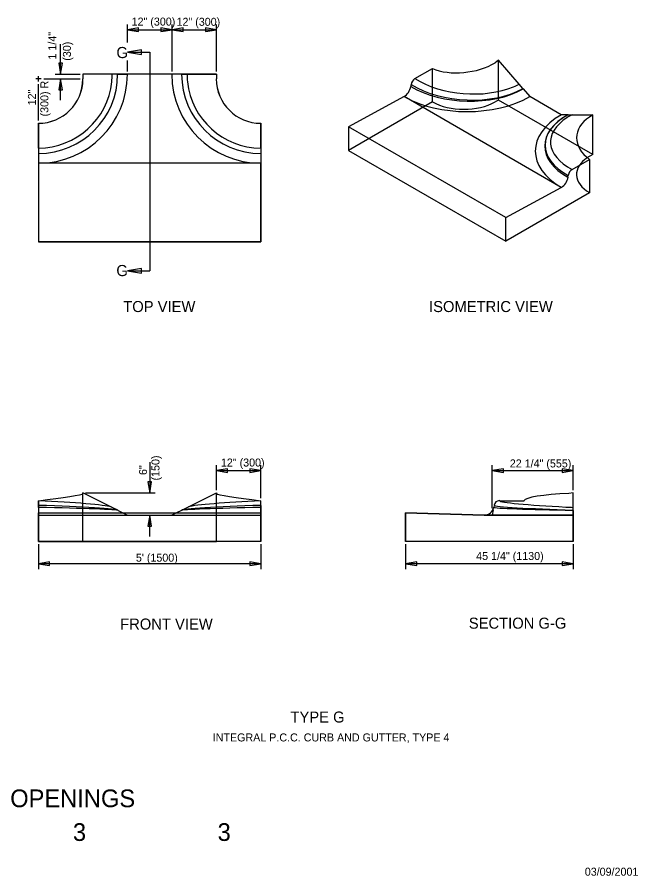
# Model space of a CAD drawing. Extents: x 1.9 to 16.3, y 0.2 to 9.9.
# Drawn here: x 9.28 to 16.26, y 0.23 to 9.88 of the extents above; entities that cross this region are included whole.
import ezdxf

# ---------------------------------------------------------------- set-up
doc = ezdxf.new("R2010")
doc.units = 0
for name, color, linetype in [('1013 STD_ Frame', 7, 'Continuous'), ('SD_P_Dimension Lines', 7, 'Continuous'), ('SD_P_Dimension Text', 7, 'Continuous'), ('SD_P_Prop Object Lines', 7, 'Continuous'), ('SD_P_Shading', 7, 'Continuous'), ('SD_P_Subtitles', 7, 'Continuous'), ('SD_X_Exist Hidden Lines', 7, 'Continuous'), ('SD_X_Exist Object Lines', 7, 'Continuous')]:
    doc.layers.add(name, color=color, linetype=linetype)

msp = doc.modelspace()

# ---------------------------------------------------------------- linework, layer by layer
at = {"layer": 'SD_P_Dimension Lines'}
for p, q in [((10.525, 9.594), (10.525, 9.798)), ((10.65, 9.759), (10.525, 9.738)), ((10.65, 9.717), (10.65, 9.759)), ((11.025, 9.738), (10.9, 9.759)), ((10.9, 9.759), (10.9, 9.717)), ((11.025, 9.268), (11.025, 9.798)), ((11.15, 9.759), (11.025, 9.738)), ((11.15, 9.717), (11.15, 9.759)), ((11.525, 9.738), (11.4, 9.759)), ((11.4, 9.759), (11.4, 9.717)), ((11.525, 9.268), (11.525, 9.798)), ((10.525, 9.738), (11.025, 9.738)), ((10.525, 9.738), (10.65, 9.717)), ((10.9, 9.717), (11.025, 9.738)), ((11.025, 9.738), (11.525, 9.738)), ((11.025, 9.738), (11.15, 9.717)), ((11.4, 9.717), (11.525, 9.738)), ((9.773, 9.238), (9.773, 9.576)), ((10.681, 9.514), (10.525, 9.488)), ((10.525, 9.488), (10.775, 9.488)), ((10.525, 9.488), (10.681, 9.462)), ((10.681, 9.462), (10.681, 9.514)), ((10.775, 9.488), (10.775, 7.028)), ((9.752, 9.363), (9.773, 9.238)), ((9.794, 9.363), (9.752, 9.363)), ((9.773, 9.238), (9.794, 9.363)), ((10.525, 9.268), (10.525, 9.393)), ((9.553, 9.187), (9.493, 9.187)), ((9.523, 9.157), (9.523, 9.217)), ((9.583, 9.187), (9.993, 9.187)), ((9.713, 9.238), (9.993, 9.238)), ((9.773, 9.187), (9.752, 9.062)), ((9.773, 8.946), (9.773, 9.187)), ((9.794, 9.062), (9.773, 9.187)), ((9.523, 8.717), (9.523, 9.127)), ((9.752, 9.062), (9.794, 9.062)), ((10.681, 7.054), (10.525, 7.028)), ((10.681, 7.002), (10.681, 7.054)), ((10.525, 7.028), (10.775, 7.028)), ((10.525, 7.028), (10.681, 7.002)), ((10.774, 4.881), (10.774, 4.534)), ((11.524, 4.564), (11.524, 4.844)), ((12.024, 4.476), (12.024, 4.844)), ((14.626, 4.363), (14.626, 4.845)), ((15.536, 4.565), (15.536, 4.845)), ((11.649, 4.805), (11.524, 4.784)), ((11.524, 4.784), (12.024, 4.784)), ((11.524, 4.784), (11.649, 4.763)), ((11.649, 4.763), (11.649, 4.805)), ((12.024, 4.784), (11.899, 4.805)), ((11.899, 4.805), (11.899, 4.763)), ((11.899, 4.763), (12.024, 4.784)), ((14.751, 4.806), (14.626, 4.785)), ((14.626, 4.785), (15.536, 4.785)), ((14.626, 4.785), (14.751, 4.764)), ((14.751, 4.764), (14.751, 4.806)), ((15.536, 4.785), (15.411, 4.806)), ((15.411, 4.806), (15.411, 4.764)), ((15.411, 4.764), (15.536, 4.785)), ((10.753, 4.659), (10.774, 4.534)), ((10.795, 4.659), (10.753, 4.659)), ((10.774, 4.534), (10.795, 4.659)), ((10.054, 4.534), (10.834, 4.534)), ((14.636, 4.343), (14.626, 4.285)), ((10.774, 4.284), (10.753, 4.159)), ((10.774, 4.044), (10.774, 4.284)), ((10.795, 4.159), (10.774, 4.284)), ((10.753, 4.159), (10.795, 4.159)), ((9.524, 3.958), (9.524, 3.678)), ((12.024, 3.958), (12.024, 3.678)), ((13.652, 3.958), (13.652, 3.678)), ((15.536, 3.958), (15.536, 3.678)), ((9.649, 3.759), (9.524, 3.738)), ((12.024, 3.738), (9.524, 3.738)), ((9.524, 3.738), (9.649, 3.717)), ((9.649, 3.717), (9.649, 3.759)), ((12.024, 3.738), (11.899, 3.759)), ((11.899, 3.759), (11.899, 3.717)), ((11.899, 3.717), (12.024, 3.738)), ((13.777, 3.759), (13.652, 3.738)), ((15.536, 3.738), (13.652, 3.738)), ((13.652, 3.738), (13.777, 3.717)), ((13.777, 3.717), (13.777, 3.759)), ((15.536, 3.738), (15.411, 3.759)), ((15.411, 3.759), (15.411, 3.717)), ((15.411, 3.717), (15.536, 3.738))]:
    msp.add_line(p, q, dxfattribs=at)
at = {"layer": 'SD_P_Prop Object Lines'}
for p, q in [((14.695, 9.395), (14.659, 9.367)), ((14.927, 9.127), (14.695, 9.395)), ((13.755, 9.189), (13.952, 9.302)), ((10.024, 9.238), (10.024, 9.187)), ((10.024, 9.238), (10.024, 9.187)), ((10.352, 9.238), (10.024, 9.238)), ((10.024, 9.238), (10.024, 9.238)), ((11.524, 9.238), (10.024, 9.238)), ((10.024, 9.187), (10.024, 9.187)), ((10.414, 9.238), (10.352, 9.238)), ((10.418, 9.238), (10.414, 9.238)), ((10.418, 9.238), (10.524, 9.238)), ((11.024, 9.238), (10.524, 9.238)), ((11.129, 9.238), (11.024, 9.238)), ((11.129, 9.238), (11.133, 9.238)), ((11.133, 9.238), (11.194, 9.238)), ((11.194, 9.238), (11.524, 9.238)), ((11.524, 9.238), (11.524, 9.187)), ((11.524, 9.238), (11.524, 9.187)), ((11.524, 9.238), (11.524, 9.238)), ((11.524, 9.187), (11.524, 9.187)), ((13.712, 9.121), (13.709, 9.1)), ((14.971, 9.077), (14.927, 9.127)), ((14.974, 9.073), (14.971, 9.077)), ((14.974, 9.073), (15.049, 8.987)), ((13.635, 8.987), (13.009, 8.647)), ((15.402, 7.967), (13.635, 8.987)), ((15.402, 8.783), (15.049, 8.987)), ((15.477, 8.783), (15.402, 8.783)), ((15.477, 8.783), (15.479, 8.783)), ((15.479, 8.783), (15.523, 8.783)), ((15.523, 8.783), (15.755, 8.783)), ((15.755, 8.783), (15.719, 8.755)), ((15.755, 8.337), (15.755, 8.783)), ((9.524, 8.409), (9.524, 8.687)), ((9.524, 8.687), (9.524, 8.687)), ((9.524, 8.687), (9.524, 7.354)), ((12.024, 8.409), (12.024, 8.687)), ((12.024, 8.687), (12.024, 8.687)), ((12.024, 8.687), (12.024, 7.354)), ((13.009, 8.647), (13.009, 8.383)), ((14.777, 7.627), (13.009, 8.647)), ((9.524, 8.409), (9.524, 8.348)), ((12.024, 8.41), (12.024, 8.348)), ((9.524, 8.348), (9.524, 8.344)), ((9.524, 8.344), (9.524, 8.238)), ((12.024, 8.344), (12.024, 8.348)), ((12.024, 8.344), (12.024, 8.238)), ((13.009, 8.383), (14.777, 7.363)), ((15.755, 8.337), (15.732, 8.323)), ((12.024, 8.238), (9.524, 8.238)), ((9.524, 8.238), (9.524, 7.354)), ((12.024, 7.354), (12.024, 8.238)), ((15.523, 8.167), (15.719, 8.281)), ((15.719, 8.281), (15.719, 7.907)), ((15.477, 8.08), (15.479, 8.1)), ((14.777, 7.627), (15.402, 7.967)), ((15.719, 7.907), (14.777, 7.363)), ((14.777, 7.363), (14.777, 7.627)), ((9.524, 7.354), (9.524, 7.354)), ((9.524, 7.354), (12.024, 7.354)), ((12.024, 7.354), (9.524, 7.354)), ((12.024, 7.354), (12.024, 7.354)), ((9.524, 4.394), (9.524, 4.446)), ((9.524, 4.446), (9.524, 4.446)), ((9.524, 4.446), (9.524, 3.988)), ((10.024, 4.534), (10.024, 4.526)), ((10.354, 4.37), (10.024, 4.534)), ((11.196, 4.37), (11.524, 4.534)), ((11.524, 4.534), (11.524, 4.526)), ((12.024, 4.394), (12.024, 4.446)), ((12.024, 4.446), (12.024, 4.446)), ((12.024, 3.988), (12.024, 4.446)), ((14.708, 4.446), (14.986, 4.446)), ((15.536, 4.535), (15.486, 4.527)), ((15.536, 4.371), (15.536, 4.535)), ((15.536, 3.988), (15.536, 4.535)), ((15.536, 4.371), (15.536, 4.535)), ((9.524, 4.37), (9.524, 4.394)), ((9.524, 4.37), (9.524, 4.284)), ((10.415, 4.339), (10.354, 4.37)), ((11.134, 4.339), (11.196, 4.37)), ((12.024, 4.394), (12.024, 4.37)), ((12.024, 4.37), (12.024, 4.284)), ((14.646, 4.394), (14.642, 4.371)), ((15.536, 4.339), (15.536, 4.371)), ((15.536, 4.339), (15.536, 4.371)), ((9.524, 4.31), (12.024, 4.31)), ((9.524, 4.31), (9.524, 4.284)), ((9.524, 3.988), (9.524, 4.31)), ((10.419, 4.337), (10.415, 4.339)), ((10.419, 4.337), (10.472, 4.31)), ((11.13, 4.337), (11.076, 4.31)), ((11.13, 4.337), (11.134, 4.339)), ((12.024, 4.284), (12.024, 4.31)), ((12.024, 4.31), (12.024, 3.988)), ((14.536, 4.285), (13.652, 4.311)), ((13.652, 4.311), (13.652, 3.988)), ((13.652, 4.311), (13.652, 4.311)), ((15.536, 4.285), (14.536, 4.285)), ((14.536, 4.285), (14.536, 4.285)), ((15.536, 4.337), (15.536, 4.339)), ((15.536, 4.337), (15.536, 4.339)), ((15.536, 4.337), (15.536, 4.285)), ((15.536, 4.337), (15.536, 4.285)), ((15.536, 4.285), (15.536, 4.285)), ((9.524, 3.988), (10.024, 3.988)), ((12.024, 3.988), (9.524, 3.988)), ((9.524, 3.988), (9.524, 3.988)), ((10.024, 3.988), (10.024, 3.988)), ((10.024, 3.988), (11.524, 3.988)), ((12.024, 3.988), (11.524, 3.988)), ((11.524, 3.988), (11.524, 3.988)), ((12.024, 3.988), (12.024, 3.988)), ((13.652, 3.988), (13.652, 3.988)), ((14.986, 3.988), (13.652, 3.988)), ((15.486, 3.989), (14.986, 3.989)), ((15.536, 3.988), (15.486, 3.988)), ((15.536, 3.988), (15.536, 3.988))]:
    msp.add_line(p, q, dxfattribs=at)
for centre, radius, start, end in [((9.5233, 9.1872), 0.5, 270, 360), ((12.0233, 9.1872), 0.5, 180, 270), ((14.707, 4.3844), 0.0623, 89.96814, 170.46281), ((14.5384, 4.3906), 0.1049, 268.74661, 349.62488)]:
    msp.add_arc(centre, radius, start, end, dxfattribs=at)
for centre, major_axis, ratio, start_param, end_param in [((14.3082, 9.5249), (0.5006, 0.067), 0.52416, 3.8539, 5.417162), ((9.522, 9.1919), (0.1502, -0.4822), 0.991834, 5.981606, 7.544868), ((12.0246, 9.1919), (-0.1502, -0.4822), 0.991834, 5.021502, 6.584764), ((13.7556, 9.1383), (-0.0312, -0.054), 0.577382, 3.926353, 5.33125), ((13.6363, 9.0745), (-0.0525, -0.0909), 0.577382, 0.763441, 2.175033), ((16.0778, 8.5033), (-0.5035, 0.0401), 0.664773, 5.55454, 7.117802), ((16.0735, 8.1123), (-0.5, 0), 0.577288, 5.464351, 5.558823), ((15.5237, 8.1179), (-0.0312, -0.054), 0.577382, 3.926353, 5.33125), ((15.4044, 8.0541), (-0.0525, -0.0909), 0.577382, 0.763441, 2.175033), ((9.5229, 4.4644), (0.5013, 0.0615), 0.037917, 4.710363, 6.273625), ((12.0255, 4.4644), (-0.5013, 0.0615), 0.037917, 0.00956, 1.572822), ((15.4898, 4.4659), (-0.5047, -0.0193), 0.121768, 4.717294, 6.280556)]:
    msp.add_ellipse(centre, major_axis=major_axis, ratio=ratio, start_param=start_param, end_param=end_param, dxfattribs=at)
at = {"layer": 'SD_P_Shading'}
msp.add_lwpolyline([(13.652, 4.311), (14.536, 4.285), (15.536, 4.285), (15.536, 3.988), (14.986, 3.988), (13.652, 3.988)], close=True, dxfattribs=at)
at = {"layer": 'SD_X_Exist Hidden Lines'}
for p, q in [((14.695, 8.949), (14.695, 9.395)), ((13.952, 8.928), (13.952, 9.302)), ((13.952, 8.928), (13.009, 8.383)), ((14.695, 8.949), (14.659, 8.928)), ((15.755, 8.337), (14.695, 8.949)), ((10.024, 3.988), (10.024, 4.534)), ((11.524, 3.988), (11.524, 4.534)), ((9.524, 4.284), (12.024, 4.284)), ((10.472, 4.31), (10.524, 4.284)), ((11.076, 4.31), (11.024, 4.284))]:
    msp.add_line(p, q, dxfattribs=at)
for centre, start_param, end_param in [((14.3058, 9.1328), 0.785398, 2.356194), ((16.0735, 8.1123), 5.558823, 7.068583)]:
    msp.add_ellipse(centre, major_axis=(-0.5, 0), ratio=0.577288, start_param=start_param, end_param=end_param, dxfattribs=at)
at = {"layer": 'SD_X_Exist Object Lines'}
for centre, start, end in [((9.5229, 9.2386), 270.02089, 359.97911), ((12.0236, 9.2386), 180.02089, 269.97911)]:
    msp.add_arc(centre, 1.0004, start, end, dxfattribs=at)
for centre, major_axis, ratio, start_param, end_param in [((9.5216, 9.2398), (0.645, -0.617), 0.999064, 5.476987, 7.045092), ((9.5206, 9.241), (0.5792, -0.5981), 0.997932, 0.697897, 0.79912), ((12.0249, 9.2398), (-0.645, -0.617), 0.999064, 5.521278, 7.089384), ((12.026, 9.241), (-0.5792, -0.5981), 0.997932, 5.484065, 5.585288), ((14.3419, 9.4995), (0.83, -0.0655), 0.576934, 3.974677, 5.439751), ((9.5206, 9.241), (0.5792, -0.5981), 0.997932, 5.516008, 6.981082), ((12.026, 9.241), (-0.5792, -0.5981), 0.997932, 5.585288, 7.050362), ((14.3418, 9.4535), (0.8946, -0.029), 0.577864, 3.945991, 5.516239), ((14.3418, 9.4637), (0.8913, -0.0472), 0.575965, 3.958873, 5.526979), ((14.3419, 9.4995), (0.83, -0.0655), 0.576934, 5.439751, 5.540975), ((14.3418, 9.3965), (-1.0004, 0), 0.577288, 0.785763, 2.35583), ((16.1101, 8.3757), (-1.0004, 0), 0.577288, 5.498152, 7.068219), ((16.1102, 8.4327), (-0.8951, -0.001), 0.555469, 5.497424, 7.067672), ((16.1119, 8.4419), (-0.8925, 0.001), 0.541444, 5.49975, 7.067855), ((16.1135, 8.4768), (-0.8326, -0.001), 0.523619, 5.499404, 5.600628), ((16.1135, 8.4768), (-0.8326, -0.001), 0.523619, 5.600628, 7.065702), ((9.5215, 4.4082), (0.8317, -0.0385), 0.044715, 0.181505, 1.569614), ((12.0269, 4.4082), (-0.8317, -0.0385), 0.044715, 4.713571, 6.080062), ((15.5388, 4.4096), (-0.8318, 0.0373), 0.04617, 0.003251, 1.468325), ((9.5226, 4.3655), (0.8921, -0.0267), 0.03125, 0.001792, 1.569898), ((9.5238, 4.3542), (0.8949, -0.0174), 0.018044, 0.000462, 1.57071), ((12.0246, 4.3542), (-0.8949, -0.0174), 0.018044, 4.712476, 6.282723), ((12.0258, 4.3655), (-0.8921, -0.0267), 0.03125, 4.713287, 6.281393), ((15.5365, 4.3556), (-0.8949, 0.0162), 0.019394, 0.000437, 1.570684), ((15.5377, 4.3669), (-0.8921, 0.0279), 0.029894, 0.001834, 1.569939), ((15.5388, 4.4096), (-0.8318, 0.0373), 0.04617, 1.468325, 1.569548)]:
    msp.add_ellipse(centre, major_axis=major_axis, ratio=ratio, start_param=start_param, end_param=end_param, dxfattribs=at)

# ---------------------------------------------------------------- texts
at = {"layer": '1013 STD_ Frame'}
for s, height, p in [('CURB OPENINGS', 0.199002, (8.378, 1.002)), ('3                    3', 0.199002, (9.911, 0.623)), ('03/09/2001', 0.09, (15.666, 0.232))]:
    msp.add_text(s, height=height, dxfattribs=at).set_placement(p)
at = {"layer": 'SD_P_Dimension Text'}
for s, height, p in [('12" (300)', 0.09, (10.571, 9.785)), ('12" (300)', 0.09, (11.076, 9.783)), ('G', 0.125, (10.4, 9.42)), ('G', 0.125, (10.399, 6.97)), ('12" (300)', 0.09, (11.575, 4.83)), ('22 1/4" (555)', 0.09, (14.823, 4.82)), ('45 1/4" (1130)', 0.09, (14.445, 3.78)), ("5' (1500)", 0.09, (10.619, 3.761)), ('INTEGRAL P.C.C. CURB AND GUTTER, TYPE 4', 0.09, (11.483, 1.741))]:
    msp.add_text(s, height=height, dxfattribs=at).set_placement(p)
for s, p in [('1 1/4"', (9.7235, 9.4037)), ('(30)', (9.8885, 9.39)), ('(300) R', (9.635, 8.7641)), ('12"', (9.495, 8.8889)), ('(150)', (10.884, 4.6734)), ('6"', (10.744, 4.7346))]:
    msp.add_text(s, height=0.09, rotation=90, dxfattribs=at).set_placement(p)
at = {"layer": 'SD_P_Subtitles'}
for s, height, p in [('TOP VIEW', 0.124, (10.477, 6.566)), ('ISOMETRIC VIEW', 0.124002, (13.915, 6.566)), ('FRONT VIEW', 0.124, (10.442, 2.998)), ('SECTION G-G', 0.124002, (14.362, 3.008)), ('TYPE G', 0.124, (12.357, 1.953))]:
    msp.add_text(s, height=height, dxfattribs=at).set_placement(p)

doc.saveas('drawing.dxf')
